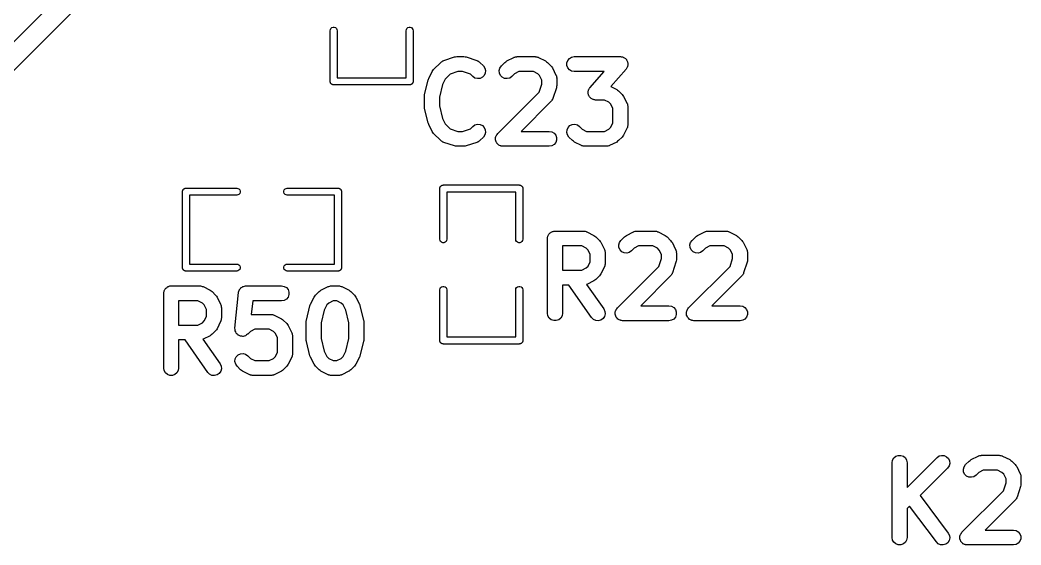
# Model space of a CAD drawing. Extents: x 69.6 to 139.6, y -158 to -61.
# Drawn here: x 110.97 to 121.01, y -110.51 to -105.25 of the extents above; entities that cross this region are included whole.
import ezdxf

# ---------------------------------------------------------------- set-up
doc = ezdxf.new("R2010")
doc.units = 0
doc.header["$MEASUREMENT"] = 0
doc.layers.add('BLACK', color=7, linetype='CONTINUOUS')

msp = doc.modelspace()

# ---------------------------------------------------------------- linework, layer by layer
at = {"layer": 'Black'}
for p, q in [((106.385, -109.991), (113.019, -103.357)), ((113.192, -103.471), (106.457, -110.206)), ((114.086, -105.342), (114.092, -105.331)), ((114.092, -105.331), (114.101, -105.323)), ((114.101, -105.323), (114.113, -105.319)), ((114.113, -105.319), (114.125, -105.319)), ((114.125, -105.319), (114.137, -105.323)), ((114.137, -105.323), (114.146, -105.331)), ((114.146, -105.331), (114.152, -105.342)), ((114.848, -105.342), (114.854, -105.331)), ((114.854, -105.331), (114.863, -105.323)), ((114.863, -105.323), (114.875, -105.319)), ((114.875, -105.319), (114.887, -105.319)), ((114.887, -105.319), (114.899, -105.323)), ((114.899, -105.323), (114.908, -105.331)), ((114.908, -105.331), (114.914, -105.342)), ((114.083, -105.354), (114.086, -105.342)), ((114.083, -105.862), (114.083, -105.354)), ((114.152, -105.342), (114.155, -105.354)), ((114.155, -105.354), (114.155, -105.826)), ((114.845, -105.354), (114.848, -105.342)), ((114.845, -105.826), (114.845, -105.354)), ((114.914, -105.342), (114.917, -105.354)), ((114.917, -105.354), (114.917, -105.862)), ((115.223, -105.654), (115.33, -105.618)), ((115.33, -105.618), (115.342, -105.616)), ((115.342, -105.616), (115.354, -105.614)), ((115.354, -105.614), (115.425, -105.614)), ((115.425, -105.614), (115.437, -105.616)), ((115.437, -105.616), (115.449, -105.618)), ((115.449, -105.618), (115.556, -105.654)), ((115.856, -105.658), (115.927, -105.622)), ((115.927, -105.622), (115.931, -105.621)), ((115.931, -105.621), (115.935, -105.619)), ((115.935, -105.619), (115.944, -105.617)), ((115.944, -105.617), (115.952, -105.615)), ((115.952, -105.615), (115.956, -105.615)), ((115.956, -105.615), (115.961, -105.614)), ((115.961, -105.614), (116.139, -105.614)), ((116.139, -105.614), (116.144, -105.615)), ((116.144, -105.615), (116.148, -105.615)), ((116.148, -105.615), (116.156, -105.617)), ((116.156, -105.617), (116.165, -105.619)), ((116.165, -105.619), (116.169, -105.621)), ((116.169, -105.621), (116.173, -105.622)), ((116.173, -105.622), (116.244, -105.658)), ((116.467, -105.652), (116.484, -105.632)), ((116.484, -105.632), (116.506, -105.619)), ((116.506, -105.619), (116.532, -105.614)), ((116.532, -105.614), (116.996, -105.614)), ((116.996, -105.614), (117.004, -105.616)), ((117.004, -105.616), (117.011, -105.616)), ((117.011, -105.616), (117.016, -105.618)), ((117.016, -105.618), (117.022, -105.619)), ((117.022, -105.619), (117.028, -105.622)), ((117.028, -105.622), (117.035, -105.625)), ((117.035, -105.625), (117.04, -105.629)), ((117.04, -105.629), (117.045, -105.632)), ((117.045, -105.632), (117.049, -105.637)), ((115.122, -105.743), (115.193, -105.672)), ((115.193, -105.672), (115.197, -105.669)), ((115.197, -105.669), (115.2, -105.666)), ((115.2, -105.666), (115.208, -105.662)), ((115.208, -105.662), (115.215, -105.657)), ((115.215, -105.657), (115.219, -105.656)), ((115.219, -105.656), (115.223, -105.654)), ((115.556, -105.654), (115.56, -105.656)), ((115.56, -105.656), (115.564, -105.657)), ((115.564, -105.657), (115.571, -105.662)), ((115.571, -105.662), (115.579, -105.666)), ((115.579, -105.666), (115.582, -105.669)), ((115.582, -105.669), (115.585, -105.672)), ((115.585, -105.672), (115.621, -105.708)), ((115.621, -105.708), (115.636, -105.729)), ((115.636, -105.729), (115.643, -105.754)), ((115.779, -105.754), (115.786, -105.729)), ((115.786, -105.729), (115.801, -105.708)), ((115.801, -105.708), (115.836, -105.672)), ((115.836, -105.672), (115.846, -105.665)), ((115.846, -105.665), (115.856, -105.658)), ((116.244, -105.658), (116.254, -105.665)), ((116.254, -105.665), (116.264, -105.672)), ((116.264, -105.672), (116.299, -105.708)), ((116.299, -105.708), (116.306, -105.718)), ((116.306, -105.718), (116.314, -105.727)), ((116.314, -105.727), (116.349, -105.799)), ((116.458, -105.676), (116.467, -105.652)), ((116.458, -105.702), (116.458, -105.676)), ((116.467, -105.727), (116.458, -105.702)), ((116.484, -105.747), (116.467, -105.727)), ((117.049, -105.637), (117.055, -105.642)), ((117.057, -105.732), (117.053, -105.739)), ((117.055, -105.642), (117.058, -105.647)), ((117.061, -105.727), (117.057, -105.732)), ((117.058, -105.647), (117.061, -105.652)), ((117.061, -105.652), (117.064, -105.659)), ((117.063, -105.721), (117.061, -105.727)), ((117.066, -105.716), (117.063, -105.721)), ((117.064, -105.659), (117.067, -105.665)), ((117.068, -105.709), (117.066, -105.716)), ((117.067, -105.665), (117.068, -105.671)), ((117.068, -105.671), (117.07, -105.676)), ((117.07, -105.702), (117.068, -105.709)), ((117.07, -105.676), (117.07, -105.684)), ((117.07, -105.684), (117.071, -105.691)), ((117.071, -105.691), (117.07, -105.697)), ((117.07, -105.697), (117.07, -105.702)), ((114.155, -105.826), (114.845, -105.826)), ((115.07, -105.842), (115.072, -105.834)), ((115.072, -105.834), (115.108, -105.763)), ((115.108, -105.763), (115.115, -105.753)), ((115.115, -105.753), (115.122, -105.743)), ((115.287, -105.791), (115.237, -105.841)), ((115.366, -105.764), (115.287, -105.791)), ((115.413, -105.764), (115.366, -105.764)), ((115.492, -105.791), (115.413, -105.764)), ((115.515, -105.814), (115.492, -105.791)), ((115.536, -105.829), (115.515, -105.814)), ((115.561, -105.835), (115.536, -105.829)), ((115.587, -105.833), (115.561, -105.835)), ((115.611, -105.822), (115.587, -105.833)), ((115.629, -105.804), (115.611, -105.822)), ((115.64, -105.78), (115.629, -105.804)), ((115.643, -105.754), (115.64, -105.78)), ((115.781, -105.78), (115.779, -105.754)), ((115.792, -105.804), (115.781, -105.78)), ((115.811, -105.822), (115.792, -105.804)), ((115.834, -105.833), (115.811, -105.822)), ((115.86, -105.835), (115.834, -105.833)), ((115.885, -105.829), (115.86, -105.835)), ((115.907, -105.814), (115.885, -105.829)), ((115.934, -105.787), (115.907, -105.814)), ((115.978, -105.764), (115.934, -105.787)), ((116.122, -105.764), (115.978, -105.764)), ((116.166, -105.787), (116.122, -105.764)), ((116.185, -105.805), (116.166, -105.787)), ((116.207, -105.85), (116.185, -105.805)), ((116.349, -105.799), (116.35, -105.803)), ((116.35, -105.803), (116.353, -105.806)), ((116.353, -105.806), (116.354, -105.815)), ((116.354, -105.815), (116.357, -105.824)), ((116.357, -105.824), (116.356, -105.828)), ((116.356, -105.828), (116.357, -105.832)), ((116.357, -105.832), (116.357, -105.904)), ((116.506, -105.76), (116.484, -105.747)), ((116.532, -105.764), (116.506, -105.76)), ((116.831, -105.764), (116.532, -105.764)), ((116.69, -105.926), (116.831, -105.764)), ((117.053, -105.739), (116.899, -105.914)), ((114.084, -105.865), (114.083, -105.862)), ((114.084, -105.868), (114.084, -105.865)), ((114.085, -105.871), (114.084, -105.868)), ((114.086, -105.874), (114.085, -105.871)), ((114.087, -105.877), (114.086, -105.874)), ((114.088, -105.88), (114.087, -105.877)), ((114.09, -105.882), (114.088, -105.88)), ((114.092, -105.885), (114.09, -105.882)), ((114.094, -105.887), (114.092, -105.885)), ((114.096, -105.889), (114.094, -105.887)), ((114.099, -105.891), (114.096, -105.889)), ((114.101, -105.893), (114.099, -105.891)), ((114.104, -105.894), (114.101, -105.893)), ((114.107, -105.895), (114.104, -105.894)), ((114.11, -105.896), (114.107, -105.895)), ((114.113, -105.897), (114.11, -105.896)), ((114.116, -105.897), (114.113, -105.897)), ((114.119, -105.898), (114.116, -105.897)), ((114.881, -105.898), (114.119, -105.898)), ((114.884, -105.897), (114.881, -105.898)), ((114.887, -105.897), (114.884, -105.897)), ((114.89, -105.896), (114.887, -105.897)), ((114.893, -105.895), (114.89, -105.896)), ((114.896, -105.894), (114.893, -105.895)), ((114.899, -105.893), (114.896, -105.894)), ((114.901, -105.891), (114.899, -105.893)), ((114.904, -105.889), (114.901, -105.891)), ((114.906, -105.887), (114.904, -105.889)), ((114.908, -105.885), (114.906, -105.887)), ((114.91, -105.882), (114.908, -105.885)), ((114.912, -105.88), (114.91, -105.882)), ((114.913, -105.877), (114.912, -105.88)), ((114.914, -105.874), (114.913, -105.877)), ((114.915, -105.871), (114.914, -105.874)), ((114.916, -105.868), (114.915, -105.871)), ((114.917, -105.862), (114.916, -105.865)), ((114.916, -105.865), (114.916, -105.868)), ((115.031, -105.993), (115.067, -105.85)), ((115.067, -105.85), (115.07, -105.842)), ((115.21, -105.894), (115.179, -106.02)), ((115.237, -105.841), (115.21, -105.894)), ((116.181, -105.97), (116.207, -105.891)), ((116.207, -105.891), (116.207, -105.85)), ((116.353, -105.927), (116.318, -106.034)), ((116.355, -105.915), (116.353, -105.927)), ((116.357, -105.904), (116.355, -105.915)), ((116.681, -105.938), (116.686, -105.932)), ((116.686, -105.932), (116.69, -105.926)), ((116.899, -105.914), (116.959, -105.944)), ((115.029, -106.011), (115.03, -106.002)), ((115.029, -106.118), (115.029, -106.011)), ((115.03, -106.002), (115.031, -105.993)), ((115.179, -106.02), (115.179, -106.109)), ((115.765, -106.386), (116.181, -105.97)), ((116.316, -106.038), (116.314, -106.042)), ((116.318, -106.034), (116.316, -106.038)), ((116.671, -105.973), (116.673, -105.968)), ((116.673, -105.981), (116.671, -105.973)), ((116.673, -105.962), (116.675, -105.955)), ((116.673, -105.968), (116.673, -105.962)), ((116.673, -105.988), (116.673, -105.981)), ((116.675, -105.993), (116.673, -105.988)), ((116.675, -105.955), (116.676, -105.948)), ((116.675, -105.999), (116.675, -105.993)), ((116.679, -106.006), (116.675, -105.999)), ((116.676, -105.948), (116.679, -105.943)), ((116.679, -105.943), (116.681, -105.938)), ((116.681, -106.012), (116.679, -106.006)), ((116.685, -106.017), (116.681, -106.012)), ((116.688, -106.022), (116.685, -106.017)), ((116.694, -106.027), (116.688, -106.022)), ((116.698, -106.032), (116.694, -106.027)), ((116.703, -106.035), (116.698, -106.032)), ((116.708, -106.039), (116.703, -106.035)), ((116.959, -105.944), (116.968, -105.951)), ((116.968, -105.951), (116.978, -105.958)), ((116.978, -105.958), (117.014, -105.993)), ((117.014, -105.993), (117.021, -106.003)), ((117.021, -106.003), (117.028, -106.013)), ((117.028, -106.013), (117.064, -106.084)), ((115.03, -106.127), (115.029, -106.118)), ((115.031, -106.136), (115.03, -106.127)), ((115.067, -106.279), (115.031, -106.136)), ((115.179, -106.109), (115.21, -106.235)), ((116.299, -106.064), (115.999, -106.364)), ((116.302, -106.06), (116.299, -106.064)), ((116.305, -106.057), (116.302, -106.06)), ((116.309, -106.05), (116.305, -106.057)), ((116.314, -106.042), (116.309, -106.05)), ((116.714, -106.042), (116.708, -106.039)), ((116.721, -106.045), (116.714, -106.042)), ((116.726, -106.046), (116.721, -106.045)), ((116.732, -106.049), (116.726, -106.046)), ((116.739, -106.049), (116.732, -106.049)), ((116.746, -106.05), (116.739, -106.049)), ((116.836, -106.05), (116.746, -106.05)), ((116.881, -106.072), (116.836, -106.05)), ((116.899, -106.091), (116.881, -106.072)), ((116.921, -106.136), (116.899, -106.091)), ((116.921, -106.279), (116.921, -106.136)), ((117.064, -106.084), (117.065, -106.088)), ((117.065, -106.088), (117.067, -106.092)), ((117.067, -106.092), (117.068, -106.101)), ((117.068, -106.101), (117.071, -106.109)), ((117.071, -106.109), (117.071, -106.114)), ((117.071, -106.114), (117.071, -106.118)), ((117.071, -106.118), (117.071, -106.296)), ((115.21, -106.235), (115.237, -106.288)), ((115.07, -106.286), (115.067, -106.279)), ((115.072, -106.294), (115.07, -106.286)), ((115.108, -106.366), (115.072, -106.294)), ((115.237, -106.288), (115.287, -106.338)), ((115.287, -106.338), (115.366, -106.364)), ((115.413, -106.364), (115.492, -106.338)), ((115.492, -106.338), (115.515, -106.315)), ((115.515, -106.315), (115.536, -106.3)), ((115.536, -106.3), (115.561, -106.293)), ((115.561, -106.293), (115.587, -106.295)), ((115.587, -106.295), (115.611, -106.306)), ((115.611, -106.306), (115.629, -106.325)), ((115.629, -106.325), (115.64, -106.348)), ((116.46, -106.348), (116.471, -106.325)), ((116.471, -106.325), (116.489, -106.306)), ((116.489, -106.306), (116.513, -106.295)), ((116.513, -106.295), (116.539, -106.293)), ((116.539, -106.293), (116.564, -106.3)), ((116.564, -106.3), (116.585, -106.315)), ((116.585, -106.315), (116.612, -106.342)), ((116.881, -106.342), (116.899, -106.323)), ((116.899, -106.323), (116.921, -106.279)), ((117.064, -106.33), (117.028, -106.401)), ((117.065, -106.326), (117.064, -106.33)), ((117.067, -106.322), (117.065, -106.326)), ((117.068, -106.313), (117.067, -106.322)), ((117.071, -106.305), (117.068, -106.313)), ((117.071, -106.296), (117.071, -106.301)), ((117.071, -106.301), (117.071, -106.305)), ((115.115, -106.375), (115.108, -106.366)), ((115.122, -106.385), (115.115, -106.375)), ((115.193, -106.457), (115.122, -106.385)), ((115.366, -106.364), (115.413, -106.364)), ((115.621, -106.421), (115.585, -106.457)), ((115.636, -106.4), (115.621, -106.421)), ((115.643, -106.374), (115.636, -106.4)), ((115.64, -106.348), (115.643, -106.374)), ((115.743, -106.433), (115.744, -106.43)), ((115.744, -106.442), (115.743, -106.433)), ((115.744, -106.426), (115.747, -106.417)), ((115.744, -106.43), (115.744, -106.426)), ((115.747, -106.417), (115.75, -106.408)), ((115.75, -106.408), (115.752, -106.405)), ((115.752, -106.405), (115.753, -106.402)), ((115.753, -106.402), (115.759, -106.394)), ((115.759, -106.394), (115.765, -106.386)), ((115.999, -106.364), (116.282, -106.364)), ((116.282, -106.364), (116.308, -106.369)), ((116.308, -106.369), (116.33, -106.382)), ((116.33, -106.382), (116.347, -106.402)), ((116.347, -106.402), (116.356, -106.426)), ((116.356, -106.426), (116.356, -106.452)), ((116.457, -106.374), (116.46, -106.348)), ((116.464, -106.4), (116.457, -106.374)), ((116.479, -106.421), (116.464, -106.4)), ((116.515, -106.457), (116.479, -106.421)), ((116.612, -106.342), (116.657, -106.364)), ((116.657, -106.364), (116.836, -106.364)), ((116.836, -106.364), (116.881, -106.342)), ((117.014, -106.421), (116.978, -106.457)), ((117.021, -106.411), (117.014, -106.421)), ((117.028, -106.401), (117.021, -106.411)), ((115.197, -106.459), (115.193, -106.457)), ((115.2, -106.462), (115.197, -106.459)), ((115.208, -106.467), (115.2, -106.462)), ((115.215, -106.472), (115.208, -106.467)), ((115.219, -106.473), (115.215, -106.472)), ((115.223, -106.475), (115.219, -106.473)), ((115.33, -106.51), (115.223, -106.475)), ((115.342, -106.512), (115.33, -106.51)), ((115.354, -106.514), (115.342, -106.512)), ((115.425, -106.514), (115.354, -106.514)), ((115.437, -106.512), (115.425, -106.514)), ((115.449, -106.51), (115.437, -106.512)), ((115.556, -106.475), (115.449, -106.51)), ((115.56, -106.473), (115.556, -106.475)), ((115.564, -106.472), (115.56, -106.473)), ((115.571, -106.467), (115.564, -106.472)), ((115.579, -106.462), (115.571, -106.467)), ((115.582, -106.459), (115.579, -106.462)), ((115.585, -106.457), (115.582, -106.459)), ((115.744, -106.452), (115.744, -106.442)), ((115.745, -106.455), (115.744, -106.452)), ((115.745, -106.459), (115.745, -106.455)), ((115.75, -106.468), (115.745, -106.459)), ((115.753, -106.477), (115.75, -106.468)), ((115.755, -106.479), (115.753, -106.477)), ((115.756, -106.482), (115.755, -106.479)), ((115.763, -106.489), (115.756, -106.482)), ((115.77, -106.497), (115.763, -106.489)), ((115.773, -106.498), (115.77, -106.497)), ((115.775, -106.501), (115.773, -106.498)), ((115.784, -106.505), (115.775, -106.501)), ((115.792, -106.51), (115.784, -106.505)), ((115.795, -106.51), (115.792, -106.51)), ((115.798, -106.512), (115.795, -106.51)), ((115.808, -106.513), (115.798, -106.512)), ((115.818, -106.514), (115.808, -106.513)), ((116.282, -106.514), (115.818, -106.514)), ((116.308, -106.51), (116.282, -106.514)), ((116.33, -106.497), (116.308, -106.51)), ((116.347, -106.477), (116.33, -106.497)), ((116.356, -106.452), (116.347, -106.477)), ((116.525, -106.463), (116.515, -106.457)), ((116.534, -106.471), (116.525, -106.463)), ((116.606, -106.506), (116.534, -106.471)), ((116.61, -106.508), (116.606, -106.506)), ((116.614, -106.51), (116.61, -106.508)), ((116.622, -106.511), (116.614, -106.51)), ((116.631, -106.514), (116.622, -106.511)), ((116.635, -106.514), (116.631, -106.514)), ((116.639, -106.514), (116.635, -106.514)), ((116.854, -106.514), (116.639, -106.514)), ((116.858, -106.514), (116.854, -106.514)), ((116.862, -106.514), (116.858, -106.514)), ((116.871, -106.511), (116.862, -106.514)), ((116.879, -106.51), (116.871, -106.511)), ((116.883, -106.508), (116.879, -106.51)), ((116.887, -106.506), (116.883, -106.508)), ((116.959, -106.471), (116.887, -106.506)), ((116.968, -106.463), (116.959, -106.471)), ((116.978, -106.457), (116.968, -106.463)), ((112.615, -106.942), (112.618, -106.94)), ((112.618, -106.94), (112.62, -106.938)), ((112.62, -106.938), (112.623, -106.937)), ((112.623, -106.937), (112.626, -106.936)), ((112.626, -106.936), (112.629, -106.935)), ((112.629, -106.935), (112.632, -106.934)), ((112.632, -106.934), (112.635, -106.934)), ((112.635, -106.934), (112.638, -106.933)), ((112.638, -106.933), (113.146, -106.933)), ((113.146, -106.933), (113.158, -106.936)), ((113.158, -106.936), (113.169, -106.942)), ((113.631, -106.942), (113.642, -106.936)), ((113.642, -106.936), (113.654, -106.933)), ((113.654, -106.933), (114.162, -106.933)), ((114.162, -106.933), (114.165, -106.934)), ((114.165, -106.934), (114.168, -106.934)), ((114.168, -106.934), (114.171, -106.935)), ((114.171, -106.935), (114.174, -106.936)), ((114.174, -106.936), (114.177, -106.937)), ((114.177, -106.937), (114.18, -106.938)), ((114.18, -106.938), (114.182, -106.94)), ((114.182, -106.94), (114.185, -106.942)), ((115.183, -106.938), (115.184, -106.935)), ((115.183, -107.446), (115.183, -106.938)), ((115.184, -106.932), (115.185, -106.929)), ((115.184, -106.935), (115.184, -106.932)), ((115.185, -106.929), (115.186, -106.926)), ((115.186, -106.926), (115.187, -106.923)), ((115.187, -106.923), (115.188, -106.92)), ((115.188, -106.92), (115.19, -106.918)), ((115.19, -106.918), (115.192, -106.915)), ((115.192, -106.915), (115.194, -106.913)), ((115.194, -106.913), (115.196, -106.911)), ((115.196, -106.911), (115.199, -106.909)), ((115.199, -106.909), (115.201, -106.907)), ((115.201, -106.907), (115.204, -106.906)), ((115.204, -106.906), (115.207, -106.905)), ((115.207, -106.905), (115.21, -106.904)), ((115.21, -106.904), (115.213, -106.903)), ((115.213, -106.903), (115.216, -106.903)), ((115.216, -106.903), (115.219, -106.902)), ((115.219, -106.902), (115.981, -106.902)), ((115.981, -106.902), (115.984, -106.903)), ((115.984, -106.903), (115.987, -106.903)), ((115.987, -106.903), (115.99, -106.904)), ((115.99, -106.904), (115.993, -106.905)), ((115.993, -106.905), (115.996, -106.906)), ((115.996, -106.906), (115.999, -106.907)), ((115.999, -106.907), (116.001, -106.909)), ((116.001, -106.909), (116.004, -106.911)), ((116.004, -106.911), (116.006, -106.913)), ((116.006, -106.913), (116.008, -106.915)), ((116.008, -106.915), (116.01, -106.918)), ((116.01, -106.918), (116.012, -106.92)), ((116.012, -106.92), (116.013, -106.923)), ((116.013, -106.923), (116.014, -106.926)), ((116.014, -106.926), (116.015, -106.929)), ((116.015, -106.929), (116.016, -106.932)), ((116.016, -106.932), (116.016, -106.935)), ((116.016, -106.935), (116.017, -106.938)), ((116.017, -106.938), (116.017, -107.446)), ((112.602, -106.969), (112.603, -106.966)), ((112.602, -107.731), (112.602, -106.969)), ((112.603, -106.963), (112.604, -106.96)), ((112.603, -106.966), (112.603, -106.963)), ((112.604, -106.96), (112.605, -106.957)), ((112.605, -106.957), (112.606, -106.954)), ((112.606, -106.954), (112.607, -106.951)), ((112.607, -106.951), (112.609, -106.949)), ((112.609, -106.949), (112.611, -106.946)), ((112.611, -106.946), (112.613, -106.944)), ((112.613, -106.944), (112.615, -106.942)), ((113.146, -107.005), (112.674, -107.005)), ((112.674, -107.005), (112.674, -107.695)), ((113.158, -107.002), (113.146, -107.005)), ((113.169, -106.996), (113.158, -107.002)), ((113.169, -106.942), (113.177, -106.951)), ((113.177, -106.987), (113.169, -106.996)), ((113.177, -106.951), (113.181, -106.963)), ((113.181, -106.975), (113.177, -106.987)), ((113.181, -106.963), (113.181, -106.975)), ((113.619, -106.963), (113.623, -106.951)), ((113.619, -106.975), (113.619, -106.963)), ((113.623, -106.987), (113.619, -106.975)), ((113.623, -106.951), (113.631, -106.942)), ((113.631, -106.996), (113.623, -106.987)), ((113.642, -107.002), (113.631, -106.996)), ((113.654, -107.005), (113.642, -107.002)), ((114.126, -107.005), (113.654, -107.005)), ((114.126, -107.695), (114.126, -107.005)), ((114.185, -106.942), (114.187, -106.944)), ((114.187, -106.944), (114.189, -106.946)), ((114.189, -106.946), (114.191, -106.949)), ((114.191, -106.949), (114.193, -106.951)), ((114.193, -106.951), (114.194, -106.954)), ((114.194, -106.954), (114.195, -106.957)), ((114.195, -106.957), (114.196, -106.96)), ((114.196, -106.96), (114.197, -106.963)), ((114.197, -106.963), (114.197, -106.966)), ((114.197, -106.966), (114.198, -106.969)), ((114.198, -106.969), (114.198, -107.731)), ((115.945, -106.974), (115.255, -106.974)), ((115.255, -106.974), (115.255, -107.446)), ((115.945, -107.446), (115.945, -106.974)), ((116.264, -107.439), (116.265, -107.433)), ((116.264, -108.189), (116.264, -107.439)), ((116.265, -107.426), (116.268, -107.42)), ((116.265, -107.433), (116.265, -107.426)), ((116.268, -107.42), (116.269, -107.414)), ((116.269, -107.414), (116.272, -107.408)), ((116.272, -107.408), (116.274, -107.402)), ((116.274, -107.402), (116.279, -107.397)), ((116.279, -107.397), (116.282, -107.391)), ((116.282, -107.391), (116.287, -107.387)), ((116.287, -107.387), (116.291, -107.382)), ((116.291, -107.382), (116.297, -107.379)), ((116.297, -107.379), (116.302, -107.374)), ((116.302, -107.374), (116.308, -107.372)), ((116.308, -107.372), (116.314, -107.369)), ((116.314, -107.369), (116.32, -107.368)), ((116.32, -107.368), (116.326, -107.365)), ((116.326, -107.365), (116.333, -107.365)), ((116.333, -107.365), (116.339, -107.364)), ((116.339, -107.364), (116.625, -107.364)), ((116.625, -107.364), (116.629, -107.365)), ((116.629, -107.365), (116.634, -107.365)), ((116.634, -107.365), (116.642, -107.367)), ((116.642, -107.367), (116.651, -107.369)), ((116.651, -107.369), (116.654, -107.371)), ((116.654, -107.371), (116.659, -107.372)), ((116.659, -107.372), (116.73, -107.408)), ((116.73, -107.408), (116.74, -107.415)), ((116.74, -107.415), (116.749, -107.422)), ((116.749, -107.422), (116.785, -107.458)), ((117.001, -107.458), (117.036, -107.422)), ((117.036, -107.422), (117.046, -107.415)), ((117.046, -107.415), (117.056, -107.408)), ((117.056, -107.408), (117.127, -107.372)), ((117.127, -107.372), (117.131, -107.371)), ((117.131, -107.371), (117.135, -107.369)), ((117.135, -107.369), (117.144, -107.367)), ((117.144, -107.367), (117.152, -107.365)), ((117.152, -107.365), (117.156, -107.365)), ((117.156, -107.365), (117.161, -107.364)), ((117.161, -107.364), (117.339, -107.364)), ((117.339, -107.364), (117.344, -107.365)), ((117.344, -107.365), (117.348, -107.365)), ((117.348, -107.365), (117.356, -107.367)), ((117.356, -107.367), (117.365, -107.369)), ((117.365, -107.369), (117.369, -107.371)), ((117.369, -107.371), (117.373, -107.372)), ((117.373, -107.372), (117.444, -107.408)), ((117.444, -107.408), (117.454, -107.415)), ((117.454, -107.415), (117.464, -107.422)), ((117.464, -107.422), (117.499, -107.458)), ((117.715, -107.458), (117.751, -107.422)), ((117.751, -107.422), (117.76, -107.415)), ((117.76, -107.415), (117.77, -107.408)), ((117.77, -107.408), (117.841, -107.372)), ((117.841, -107.372), (117.846, -107.371)), ((117.846, -107.371), (117.849, -107.369)), ((117.849, -107.369), (117.858, -107.367)), ((117.858, -107.367), (117.866, -107.365)), ((117.866, -107.365), (117.871, -107.365)), ((117.871, -107.365), (117.875, -107.364)), ((117.875, -107.364), (118.054, -107.364)), ((118.054, -107.364), (118.058, -107.365)), ((118.058, -107.365), (118.062, -107.365)), ((118.062, -107.365), (118.071, -107.367)), ((118.071, -107.367), (118.079, -107.369)), ((118.079, -107.369), (118.083, -107.371)), ((118.083, -107.371), (118.087, -107.372)), ((118.087, -107.372), (118.159, -107.408)), ((118.159, -107.408), (118.168, -107.415)), ((118.168, -107.415), (118.178, -107.422)), ((118.178, -107.422), (118.214, -107.458)), ((115.186, -107.458), (115.183, -107.446)), ((115.192, -107.469), (115.186, -107.458)), ((115.201, -107.477), (115.192, -107.469)), ((115.213, -107.481), (115.201, -107.477)), ((115.225, -107.481), (115.213, -107.481)), ((115.237, -107.477), (115.225, -107.481)), ((115.246, -107.469), (115.237, -107.477)), ((115.252, -107.458), (115.246, -107.469)), ((115.255, -107.446), (115.252, -107.458)), ((115.948, -107.458), (115.945, -107.446)), ((115.954, -107.469), (115.948, -107.458)), ((115.963, -107.477), (115.954, -107.469)), ((115.975, -107.481), (115.963, -107.477)), ((115.987, -107.481), (115.975, -107.481)), ((115.999, -107.477), (115.987, -107.481)), ((116.008, -107.469), (115.999, -107.477)), ((116.014, -107.458), (116.008, -107.469)), ((116.017, -107.446), (116.014, -107.458)), ((116.607, -107.514), (116.414, -107.514)), ((116.414, -107.514), (116.414, -107.757)), ((116.652, -107.537), (116.607, -107.514)), ((116.671, -107.555), (116.652, -107.537)), ((116.785, -107.458), (116.792, -107.468)), ((116.792, -107.468), (116.799, -107.477)), ((116.799, -107.477), (116.835, -107.549)), ((116.979, -107.504), (116.986, -107.479)), ((116.981, -107.53), (116.979, -107.504)), ((116.992, -107.554), (116.981, -107.53)), ((116.986, -107.479), (117.001, -107.458)), ((117.134, -107.537), (117.107, -107.564)), ((117.178, -107.514), (117.134, -107.537)), ((117.322, -107.514), (117.178, -107.514)), ((117.366, -107.537), (117.322, -107.514)), ((117.385, -107.555), (117.366, -107.537)), ((117.499, -107.458), (117.506, -107.468)), ((117.506, -107.468), (117.514, -107.477)), ((117.514, -107.477), (117.549, -107.549)), ((117.693, -107.504), (117.7, -107.479)), ((117.695, -107.53), (117.693, -107.504)), ((117.706, -107.554), (117.695, -107.53)), ((117.7, -107.479), (117.715, -107.458)), ((117.848, -107.537), (117.821, -107.564)), ((117.893, -107.514), (117.848, -107.537)), ((118.036, -107.514), (117.893, -107.514)), ((118.081, -107.537), (118.036, -107.514)), ((118.099, -107.555), (118.081, -107.537)), ((118.214, -107.458), (118.221, -107.468)), ((118.221, -107.468), (118.228, -107.477)), ((118.228, -107.477), (118.264, -107.549)), ((116.693, -107.6), (116.671, -107.555)), ((116.693, -107.672), (116.693, -107.6)), ((116.835, -107.549), (116.836, -107.553)), ((116.836, -107.553), (116.838, -107.556)), ((116.838, -107.556), (116.84, -107.565)), ((116.84, -107.565), (116.842, -107.574)), ((116.842, -107.574), (116.842, -107.578)), ((116.842, -107.578), (116.843, -107.582)), ((116.843, -107.582), (116.843, -107.689)), ((117.011, -107.572), (116.992, -107.554)), ((117.034, -107.583), (117.011, -107.572)), ((117.06, -107.585), (117.034, -107.583)), ((117.085, -107.579), (117.06, -107.585)), ((117.107, -107.564), (117.085, -107.579)), ((117.381, -107.72), (117.407, -107.641)), ((117.407, -107.6), (117.385, -107.555)), ((117.407, -107.641), (117.407, -107.6)), ((117.549, -107.549), (117.55, -107.553)), ((117.55, -107.553), (117.553, -107.556)), ((117.553, -107.556), (117.554, -107.565)), ((117.554, -107.565), (117.557, -107.574)), ((117.557, -107.574), (117.556, -107.578)), ((117.556, -107.578), (117.557, -107.582)), ((117.557, -107.582), (117.557, -107.654)), ((117.725, -107.572), (117.706, -107.554)), ((117.748, -107.583), (117.725, -107.572)), ((117.774, -107.585), (117.748, -107.583)), ((117.8, -107.579), (117.774, -107.585)), ((117.821, -107.564), (117.8, -107.579)), ((118.095, -107.72), (118.121, -107.641)), ((118.121, -107.6), (118.099, -107.555)), ((118.121, -107.641), (118.121, -107.6)), ((118.264, -107.549), (118.265, -107.553)), ((118.265, -107.553), (118.267, -107.556)), ((118.267, -107.556), (118.268, -107.565)), ((118.268, -107.565), (118.271, -107.574)), ((118.271, -107.574), (118.271, -107.578)), ((118.271, -107.578), (118.271, -107.582)), ((118.271, -107.582), (118.271, -107.654)), ((112.603, -107.734), (112.602, -107.731)), ((112.603, -107.737), (112.603, -107.734)), ((112.604, -107.74), (112.603, -107.737)), ((112.605, -107.743), (112.604, -107.74)), ((112.606, -107.746), (112.605, -107.743)), ((112.674, -107.695), (113.146, -107.695)), ((113.146, -107.695), (113.158, -107.698)), ((113.158, -107.698), (113.169, -107.704)), ((113.169, -107.704), (113.177, -107.713)), ((113.177, -107.713), (113.181, -107.725)), ((113.181, -107.737), (113.177, -107.749)), ((113.181, -107.725), (113.181, -107.737)), ((113.619, -107.725), (113.623, -107.713)), ((113.619, -107.737), (113.619, -107.725)), ((113.623, -107.749), (113.619, -107.737)), ((113.623, -107.713), (113.631, -107.704)), ((113.631, -107.704), (113.642, -107.698)), ((113.642, -107.698), (113.654, -107.695)), ((113.654, -107.695), (114.126, -107.695)), ((114.195, -107.743), (114.194, -107.746)), ((114.196, -107.74), (114.195, -107.743)), ((114.197, -107.737), (114.196, -107.74)), ((114.198, -107.731), (114.197, -107.734)), ((114.197, -107.734), (114.197, -107.737)), ((116.607, -107.757), (116.652, -107.735)), ((116.652, -107.735), (116.671, -107.716)), ((116.671, -107.716), (116.693, -107.672)), ((116.835, -107.723), (116.799, -107.794)), ((116.836, -107.719), (116.835, -107.723)), ((116.838, -107.715), (116.836, -107.719)), ((116.84, -107.706), (116.838, -107.715)), ((116.842, -107.698), (116.84, -107.706)), ((116.843, -107.689), (116.842, -107.694)), ((116.842, -107.694), (116.842, -107.698)), ((116.965, -108.136), (117.381, -107.72)), ((117.553, -107.677), (117.518, -107.784)), ((117.555, -107.665), (117.553, -107.677)), ((117.557, -107.654), (117.555, -107.665)), ((117.679, -108.136), (118.095, -107.72)), ((118.268, -107.677), (118.232, -107.784)), ((118.269, -107.665), (118.268, -107.677)), ((118.271, -107.654), (118.269, -107.665)), ((112.607, -107.749), (112.606, -107.746)), ((112.609, -107.751), (112.607, -107.749)), ((112.611, -107.754), (112.609, -107.751)), ((112.613, -107.756), (112.611, -107.754)), ((112.615, -107.758), (112.613, -107.756)), ((112.618, -107.76), (112.615, -107.758)), ((112.62, -107.762), (112.618, -107.76)), ((112.623, -107.763), (112.62, -107.762)), ((112.626, -107.764), (112.623, -107.763)), ((112.629, -107.765), (112.626, -107.764)), ((112.632, -107.766), (112.629, -107.765)), ((112.635, -107.766), (112.632, -107.766)), ((112.638, -107.767), (112.635, -107.766)), ((113.146, -107.767), (112.638, -107.767)), ((113.158, -107.764), (113.146, -107.767)), ((113.169, -107.758), (113.158, -107.764)), ((113.177, -107.749), (113.169, -107.758)), ((113.631, -107.758), (113.623, -107.749)), ((113.642, -107.764), (113.631, -107.758)), ((113.654, -107.767), (113.642, -107.764)), ((114.162, -107.767), (113.654, -107.767)), ((114.165, -107.766), (114.162, -107.767)), ((114.168, -107.766), (114.165, -107.766)), ((114.171, -107.765), (114.168, -107.766)), ((114.174, -107.764), (114.171, -107.765)), ((114.177, -107.763), (114.174, -107.764)), ((114.18, -107.762), (114.177, -107.763)), ((114.182, -107.76), (114.18, -107.762)), ((114.185, -107.758), (114.182, -107.76)), ((114.187, -107.756), (114.185, -107.758)), ((114.189, -107.754), (114.187, -107.756)), ((114.191, -107.751), (114.189, -107.754)), ((114.193, -107.749), (114.191, -107.751)), ((114.194, -107.746), (114.193, -107.749)), ((116.414, -107.757), (116.607, -107.757)), ((116.785, -107.814), (116.749, -107.849)), ((116.792, -107.804), (116.785, -107.814)), ((116.799, -107.794), (116.792, -107.804)), ((117.499, -107.814), (117.199, -108.114)), ((117.502, -107.81), (117.499, -107.814)), ((117.505, -107.807), (117.502, -107.81)), ((117.509, -107.8), (117.505, -107.807)), ((117.514, -107.792), (117.509, -107.8)), ((117.516, -107.788), (117.514, -107.792)), ((117.518, -107.784), (117.516, -107.788)), ((118.214, -107.814), (117.913, -108.114)), ((118.216, -107.81), (118.214, -107.814)), ((118.219, -107.807), (118.216, -107.81)), ((118.224, -107.8), (118.219, -107.807)), ((118.229, -107.792), (118.224, -107.8)), ((118.23, -107.788), (118.229, -107.792)), ((118.232, -107.784), (118.23, -107.788)), ((112.429, -107.947), (112.432, -107.941)), ((112.432, -107.941), (112.437, -107.937)), ((112.437, -107.937), (112.441, -107.932)), ((112.441, -107.932), (112.447, -107.929)), ((112.447, -107.929), (112.452, -107.924)), ((112.452, -107.924), (112.458, -107.922)), ((112.458, -107.922), (112.464, -107.919)), ((112.464, -107.919), (112.47, -107.918)), ((112.47, -107.918), (112.476, -107.915)), ((112.476, -107.915), (112.483, -107.915)), ((112.483, -107.915), (112.489, -107.914)), ((112.489, -107.914), (112.775, -107.914)), ((112.775, -107.914), (112.779, -107.915)), ((112.779, -107.915), (112.784, -107.915)), ((112.784, -107.915), (112.792, -107.917)), ((112.792, -107.917), (112.801, -107.919)), ((112.801, -107.919), (112.804, -107.921)), ((112.804, -107.921), (112.809, -107.922)), ((112.809, -107.922), (112.88, -107.958)), ((113.174, -107.952), (113.181, -107.944)), ((113.181, -107.944), (113.187, -107.936)), ((113.187, -107.936), (113.189, -107.934)), ((113.189, -107.934), (113.191, -107.932)), ((113.191, -107.932), (113.2, -107.927)), ((113.2, -107.927), (113.208, -107.921)), ((113.208, -107.921), (113.211, -107.92)), ((113.211, -107.92), (113.214, -107.919)), ((113.214, -107.919), (113.224, -107.917)), ((113.224, -107.917), (113.234, -107.914)), ((113.234, -107.914), (113.236, -107.915)), ((113.236, -107.915), (113.239, -107.914)), ((113.239, -107.914), (113.596, -107.914)), ((113.596, -107.914), (113.622, -107.919)), ((113.622, -107.919), (113.645, -107.932)), ((113.645, -107.932), (113.661, -107.952)), ((113.991, -107.958), (114.063, -107.922)), ((114.063, -107.922), (114.067, -107.921)), ((114.067, -107.921), (114.071, -107.919)), ((114.071, -107.919), (114.079, -107.917)), ((114.079, -107.917), (114.088, -107.915)), ((114.088, -107.915), (114.092, -107.915)), ((114.092, -107.915), (114.096, -107.914)), ((114.096, -107.914), (114.168, -107.914)), ((114.168, -107.914), (114.172, -107.915)), ((114.172, -107.915), (114.176, -107.915)), ((114.176, -107.915), (114.185, -107.917)), ((114.185, -107.917), (114.194, -107.919)), ((114.194, -107.919), (114.197, -107.921)), ((114.197, -107.921), (114.201, -107.922)), ((114.201, -107.922), (114.273, -107.958)), ((115.183, -107.954), (115.186, -107.942)), ((115.186, -107.942), (115.192, -107.931)), ((115.192, -107.931), (115.201, -107.923)), ((115.201, -107.923), (115.213, -107.919)), ((115.213, -107.919), (115.225, -107.919)), ((115.225, -107.919), (115.237, -107.923)), ((115.237, -107.923), (115.246, -107.931)), ((115.246, -107.931), (115.252, -107.942)), ((115.252, -107.942), (115.255, -107.954)), ((115.945, -107.954), (115.948, -107.942)), ((115.948, -107.942), (115.954, -107.931)), ((115.954, -107.931), (115.963, -107.923)), ((115.963, -107.923), (115.975, -107.919)), ((115.975, -107.919), (115.987, -107.919)), ((115.987, -107.919), (115.999, -107.923)), ((115.999, -107.923), (116.008, -107.931)), ((116.008, -107.931), (116.014, -107.942)), ((116.014, -107.942), (116.017, -107.954)), ((116.479, -107.907), (116.414, -107.907)), ((116.414, -107.907), (116.414, -108.189)), ((116.706, -108.232), (116.479, -107.907)), ((116.659, -107.899), (116.657, -107.9)), ((116.657, -107.9), (116.829, -108.146)), ((116.73, -107.864), (116.659, -107.899)), ((116.74, -107.856), (116.73, -107.864)), ((116.749, -107.849), (116.74, -107.856)), ((112.414, -107.989), (112.415, -107.983)), ((112.414, -108.739), (112.414, -107.989)), ((112.415, -107.976), (112.418, -107.97)), ((112.415, -107.983), (112.415, -107.976)), ((112.418, -107.97), (112.419, -107.964)), ((112.419, -107.964), (112.422, -107.958)), ((112.422, -107.958), (112.424, -107.952)), ((112.424, -107.952), (112.429, -107.947)), ((112.88, -107.958), (112.89, -107.965)), ((112.89, -107.965), (112.899, -107.972)), ((112.899, -107.972), (112.935, -108.008)), ((112.935, -108.008), (112.942, -108.018)), ((112.942, -108.018), (112.949, -108.027)), ((112.949, -108.027), (112.985, -108.099)), ((113.129, -108.339), (113.165, -107.982)), ((113.165, -107.976), (113.169, -107.967)), ((113.165, -107.979), (113.165, -107.976)), ((113.165, -107.982), (113.165, -107.979)), ((113.169, -107.967), (113.172, -107.957)), ((113.172, -107.957), (113.173, -107.954)), ((113.173, -107.954), (113.174, -107.952)), ((113.661, -108.027), (113.645, -108.047)), ((113.661, -107.952), (113.67, -107.976)), ((113.67, -108.002), (113.661, -108.027)), ((113.67, -107.976), (113.67, -108.002)), ((113.886, -108.099), (113.922, -108.027)), ((113.922, -108.027), (113.929, -108.018)), ((113.929, -108.018), (113.936, -108.008)), ((113.936, -108.008), (113.972, -107.972)), ((113.972, -107.972), (113.982, -107.965)), ((113.982, -107.965), (113.991, -107.958)), ((114.273, -107.958), (114.282, -107.965)), ((114.282, -107.965), (114.292, -107.972)), ((114.292, -107.972), (114.328, -108.008)), ((114.328, -108.008), (114.335, -108.018)), ((114.335, -108.018), (114.342, -108.027)), ((114.342, -108.027), (114.378, -108.099)), ((115.183, -108.462), (115.183, -107.954)), ((115.255, -107.954), (115.255, -108.426)), ((115.945, -108.426), (115.945, -107.954)), ((116.017, -107.954), (116.017, -108.462)), ((112.757, -108.064), (112.564, -108.064)), ((112.564, -108.064), (112.564, -108.307)), ((112.802, -108.087), (112.757, -108.064)), ((112.821, -108.105), (112.802, -108.087)), ((112.843, -108.15), (112.821, -108.105)), ((112.985, -108.099), (112.986, -108.103)), ((112.986, -108.103), (112.988, -108.106)), ((112.988, -108.106), (112.99, -108.115)), ((112.99, -108.115), (112.992, -108.124)), ((112.992, -108.124), (112.992, -108.128)), ((112.992, -108.128), (112.993, -108.132)), ((112.993, -108.132), (112.993, -108.239)), ((113.307, -108.064), (113.293, -108.203)), ((113.596, -108.064), (113.307, -108.064)), ((113.622, -108.06), (113.596, -108.064)), ((113.645, -108.047), (113.622, -108.06)), ((113.845, -108.257), (113.881, -108.114)), ((113.881, -108.114), (113.884, -108.106)), ((113.884, -108.106), (113.886, -108.099)), ((114.051, -108.105), (114.024, -108.158)), ((114.069, -108.087), (114.051, -108.105)), ((114.114, -108.064), (114.069, -108.087)), ((114.15, -108.064), (114.114, -108.064)), ((114.195, -108.087), (114.15, -108.064)), ((114.213, -108.105), (114.195, -108.087)), ((114.24, -108.158), (114.213, -108.105)), ((114.378, -108.099), (114.38, -108.106)), ((114.38, -108.106), (114.383, -108.114)), ((114.383, -108.114), (114.419, -108.257)), ((116.829, -108.146), (116.84, -108.17)), ((116.953, -108.152), (116.959, -108.144)), ((116.959, -108.144), (116.965, -108.136)), ((117.199, -108.114), (117.482, -108.114)), ((117.482, -108.114), (117.508, -108.119)), ((117.508, -108.119), (117.53, -108.132)), ((117.53, -108.132), (117.547, -108.152)), ((117.667, -108.152), (117.673, -108.144)), ((117.673, -108.144), (117.679, -108.136)), ((117.913, -108.114), (118.196, -108.114)), ((118.196, -108.114), (118.222, -108.119)), ((118.222, -108.119), (118.245, -108.132)), ((118.245, -108.132), (118.261, -108.152)), ((112.821, -108.266), (112.843, -108.222)), ((112.843, -108.222), (112.843, -108.15)), ((112.993, -108.239), (112.992, -108.244)), ((112.992, -108.244), (112.992, -108.248)), ((113.293, -108.203), (113.294, -108.203)), ((113.294, -108.203), (113.302, -108.2)), ((113.302, -108.2), (113.306, -108.201)), ((113.306, -108.201), (113.311, -108.2)), ((113.311, -108.2), (113.489, -108.2)), ((113.489, -108.2), (113.494, -108.201)), ((113.494, -108.201), (113.498, -108.2)), ((113.498, -108.2), (113.506, -108.203)), ((113.506, -108.203), (113.515, -108.205)), ((113.515, -108.205), (113.519, -108.207)), ((113.519, -108.207), (113.523, -108.208)), ((113.523, -108.208), (113.594, -108.244)), ((113.594, -108.244), (113.604, -108.251)), ((114.024, -108.158), (113.993, -108.284)), ((114.271, -108.284), (114.24, -108.158)), ((116.269, -108.215), (116.264, -108.189)), ((116.282, -108.237), (116.269, -108.215)), ((116.302, -108.254), (116.282, -108.237)), ((116.397, -108.237), (116.377, -108.254)), ((116.41, -108.215), (116.397, -108.237)), ((116.414, -108.189), (116.41, -108.215)), ((116.725, -108.251), (116.706, -108.232)), ((116.821, -108.242), (116.8, -108.257)), ((116.836, -108.221), (116.821, -108.242)), ((116.843, -108.196), (116.836, -108.221)), ((116.84, -108.17), (116.843, -108.196)), ((116.943, -108.183), (116.944, -108.18)), ((116.944, -108.192), (116.943, -108.183)), ((116.944, -108.176), (116.947, -108.167)), ((116.944, -108.18), (116.944, -108.176)), ((116.944, -108.202), (116.944, -108.192)), ((116.945, -108.205), (116.944, -108.202)), ((116.945, -108.209), (116.945, -108.205)), ((116.95, -108.218), (116.945, -108.209)), ((116.947, -108.167), (116.95, -108.158)), ((116.95, -108.158), (116.952, -108.155)), ((116.953, -108.227), (116.95, -108.218)), ((116.952, -108.155), (116.953, -108.152)), ((116.955, -108.229), (116.953, -108.227)), ((116.956, -108.232), (116.955, -108.229)), ((116.963, -108.239), (116.956, -108.232)), ((116.97, -108.247), (116.963, -108.239)), ((116.973, -108.248), (116.97, -108.247)), ((117.53, -108.247), (117.508, -108.26)), ((117.547, -108.227), (117.53, -108.247)), ((117.547, -108.152), (117.556, -108.176)), ((117.556, -108.202), (117.547, -108.227)), ((117.556, -108.176), (117.556, -108.202)), ((117.657, -108.183), (117.658, -108.18)), ((117.658, -108.192), (117.657, -108.183)), ((117.658, -108.176), (117.662, -108.167)), ((117.658, -108.18), (117.658, -108.176)), ((117.658, -108.202), (117.658, -108.192)), ((117.659, -108.205), (117.658, -108.202)), ((117.66, -108.209), (117.659, -108.205)), ((117.664, -108.218), (117.66, -108.209)), ((117.662, -108.167), (117.664, -108.158)), ((117.664, -108.158), (117.666, -108.155)), ((117.667, -108.227), (117.664, -108.218)), ((117.666, -108.155), (117.667, -108.152)), ((117.669, -108.229), (117.667, -108.227)), ((117.671, -108.232), (117.669, -108.229)), ((117.678, -108.239), (117.671, -108.232)), ((117.684, -108.247), (117.678, -108.239)), ((117.687, -108.248), (117.684, -108.247)), ((118.245, -108.247), (118.222, -108.26)), ((118.261, -108.227), (118.245, -108.247)), ((118.261, -108.152), (118.27, -108.176)), ((118.27, -108.202), (118.261, -108.227)), ((118.27, -108.176), (118.27, -108.202)), ((112.564, -108.307), (112.757, -108.307)), ((112.757, -108.307), (112.802, -108.285)), ((112.802, -108.285), (112.821, -108.266)), ((112.949, -108.344), (112.942, -108.354)), ((112.985, -108.273), (112.949, -108.344)), ((112.986, -108.269), (112.985, -108.273)), ((112.988, -108.265), (112.986, -108.269)), ((112.99, -108.256), (112.988, -108.265)), ((112.992, -108.248), (112.99, -108.256)), ((113.129, -108.34), (113.129, -108.339)), ((113.129, -108.339), (113.129, -108.339)), ((113.13, -108.352), (113.129, -108.34)), ((113.604, -108.251), (113.614, -108.258)), ((113.614, -108.258), (113.649, -108.293)), ((113.649, -108.293), (113.656, -108.303)), ((113.656, -108.303), (113.664, -108.313)), ((113.664, -108.313), (113.699, -108.384)), ((113.843, -108.275), (113.844, -108.266)), ((113.843, -108.454), (113.843, -108.275)), ((113.844, -108.266), (113.845, -108.257)), ((113.993, -108.284), (113.993, -108.444)), ((114.271, -108.444), (114.271, -108.284)), ((114.419, -108.257), (114.42, -108.266)), ((114.42, -108.266), (114.421, -108.275)), ((114.421, -108.275), (114.421, -108.454)), ((116.326, -108.263), (116.302, -108.254)), ((116.352, -108.263), (116.326, -108.263)), ((116.377, -108.254), (116.352, -108.263)), ((116.748, -108.262), (116.725, -108.251)), ((116.774, -108.264), (116.748, -108.262)), ((116.8, -108.257), (116.774, -108.264)), ((116.975, -108.251), (116.973, -108.248)), ((116.984, -108.255), (116.975, -108.251)), ((116.992, -108.26), (116.984, -108.255)), ((116.995, -108.26), (116.992, -108.26)), ((116.998, -108.262), (116.995, -108.26)), ((117.008, -108.263), (116.998, -108.262)), ((117.018, -108.264), (117.008, -108.263)), ((117.482, -108.264), (117.018, -108.264)), ((117.508, -108.26), (117.482, -108.264)), ((117.689, -108.251), (117.687, -108.248)), ((117.698, -108.255), (117.689, -108.251)), ((117.706, -108.26), (117.698, -108.255)), ((117.71, -108.26), (117.706, -108.26)), ((117.713, -108.262), (117.71, -108.26)), ((117.722, -108.263), (117.713, -108.262)), ((117.732, -108.264), (117.722, -108.263)), ((118.196, -108.264), (117.732, -108.264)), ((118.222, -108.26), (118.196, -108.264)), ((112.88, -108.414), (112.809, -108.449)), ((112.89, -108.406), (112.88, -108.414)), ((112.899, -108.399), (112.89, -108.406)), ((112.935, -108.364), (112.899, -108.399)), ((112.942, -108.354), (112.935, -108.364)), ((113.131, -108.365), (113.13, -108.352)), ((113.131, -108.366), (113.131, -108.365)), ((113.131, -108.365), (113.131, -108.365)), ((113.136, -108.377), (113.131, -108.366)), ((113.142, -108.389), (113.136, -108.377)), ((113.151, -108.398), (113.142, -108.389)), ((113.142, -108.389), (113.142, -108.389)), ((113.142, -108.389), (113.142, -108.389)), ((113.16, -108.407), (113.151, -108.398)), ((113.16, -108.408), (113.16, -108.407)), ((113.161, -108.408), (113.16, -108.408)), ((113.172, -108.413), (113.161, -108.408)), ((113.183, -108.419), (113.172, -108.413)), ((113.184, -108.419), (113.183, -108.419)), ((113.197, -108.42), (113.184, -108.419)), ((113.184, -108.419), (113.184, -108.419)), ((113.209, -108.421), (113.197, -108.42)), ((113.21, -108.421), (113.209, -108.421)), ((113.222, -108.418), (113.21, -108.421)), ((113.21, -108.421), (113.21, -108.421)), ((113.234, -108.415), (113.222, -108.418)), ((113.235, -108.415), (113.234, -108.415)), ((113.246, -108.407), (113.235, -108.414)), ((113.235, -108.414), (113.235, -108.415)), ((113.256, -108.4), (113.246, -108.407)), ((113.257, -108.399), (113.256, -108.4)), ((113.256, -108.4), (113.256, -108.4)), ((113.284, -108.372), (113.257, -108.399)), ((113.328, -108.35), (113.284, -108.372)), ((113.472, -108.35), (113.328, -108.35)), ((113.516, -108.372), (113.472, -108.35)), ((113.535, -108.391), (113.516, -108.372)), ((113.557, -108.436), (113.535, -108.391)), ((113.557, -108.579), (113.557, -108.436)), ((113.699, -108.384), (113.7, -108.388)), ((113.7, -108.388), (113.703, -108.392)), ((113.703, -108.392), (113.704, -108.401)), ((113.704, -108.401), (113.707, -108.409)), ((113.707, -108.409), (113.706, -108.414)), ((113.706, -108.414), (113.707, -108.418)), ((113.707, -108.418), (113.707, -108.596)), ((113.993, -108.444), (114.024, -108.57)), ((114.24, -108.57), (114.271, -108.444)), ((115.255, -108.426), (115.945, -108.426)), ((112.629, -108.457), (112.564, -108.457)), ((112.564, -108.457), (112.564, -108.739)), ((112.856, -108.782), (112.629, -108.457)), ((112.809, -108.449), (112.807, -108.45)), ((112.807, -108.45), (112.979, -108.696)), ((113.844, -108.463), (113.843, -108.454)), ((113.845, -108.472), (113.844, -108.463)), ((113.881, -108.615), (113.845, -108.472)), ((114.419, -108.472), (114.383, -108.615)), ((114.42, -108.463), (114.419, -108.472)), ((114.421, -108.454), (114.42, -108.463)), ((115.184, -108.465), (115.183, -108.462)), ((115.184, -108.468), (115.184, -108.465)), ((115.185, -108.471), (115.184, -108.468)), ((115.186, -108.474), (115.185, -108.471)), ((115.187, -108.477), (115.186, -108.474)), ((115.188, -108.48), (115.187, -108.477)), ((115.19, -108.482), (115.188, -108.48)), ((115.192, -108.485), (115.19, -108.482)), ((115.194, -108.487), (115.192, -108.485)), ((115.196, -108.489), (115.194, -108.487)), ((115.199, -108.491), (115.196, -108.489)), ((115.201, -108.493), (115.199, -108.491)), ((115.204, -108.494), (115.201, -108.493)), ((115.207, -108.495), (115.204, -108.494)), ((115.21, -108.496), (115.207, -108.495)), ((115.213, -108.497), (115.21, -108.496)), ((115.216, -108.497), (115.213, -108.497)), ((115.219, -108.498), (115.216, -108.497)), ((115.981, -108.498), (115.219, -108.498)), ((115.984, -108.497), (115.981, -108.498)), ((115.987, -108.497), (115.984, -108.497)), ((115.99, -108.496), (115.987, -108.497)), ((115.993, -108.495), (115.99, -108.496)), ((115.996, -108.494), (115.993, -108.495)), ((115.999, -108.493), (115.996, -108.494)), ((116.001, -108.491), (115.999, -108.493)), ((116.004, -108.489), (116.001, -108.491)), ((116.006, -108.487), (116.004, -108.489)), ((116.008, -108.485), (116.006, -108.487)), ((116.01, -108.482), (116.008, -108.485)), ((116.012, -108.48), (116.01, -108.482)), ((116.013, -108.477), (116.012, -108.48)), ((116.014, -108.474), (116.013, -108.477)), ((116.015, -108.471), (116.014, -108.474)), ((116.016, -108.468), (116.015, -108.471)), ((116.017, -108.462), (116.016, -108.465)), ((116.016, -108.465), (116.016, -108.468)), ((113.129, -108.674), (113.131, -108.648)), ((113.131, -108.648), (113.142, -108.625)), ((113.142, -108.625), (113.161, -108.606)), ((113.161, -108.606), (113.184, -108.595)), ((113.184, -108.595), (113.21, -108.593)), ((113.21, -108.593), (113.235, -108.6)), ((113.235, -108.6), (113.257, -108.615)), ((113.257, -108.615), (113.284, -108.642)), ((113.284, -108.642), (113.328, -108.664)), ((113.472, -108.664), (113.516, -108.642)), ((113.516, -108.642), (113.535, -108.623)), ((113.535, -108.623), (113.557, -108.579)), ((113.699, -108.63), (113.664, -108.701)), ((113.7, -108.626), (113.699, -108.63)), ((113.703, -108.622), (113.7, -108.626)), ((113.704, -108.613), (113.703, -108.622)), ((113.707, -108.605), (113.704, -108.613)), ((113.707, -108.596), (113.706, -108.601)), ((113.706, -108.601), (113.707, -108.605)), ((113.884, -108.622), (113.881, -108.615)), ((113.886, -108.63), (113.884, -108.622)), ((113.922, -108.701), (113.886, -108.63)), ((114.024, -108.57), (114.051, -108.623)), ((114.051, -108.623), (114.069, -108.642)), ((114.069, -108.642), (114.114, -108.664)), ((114.15, -108.664), (114.195, -108.642)), ((114.195, -108.642), (114.213, -108.623)), ((114.213, -108.623), (114.24, -108.57)), ((114.378, -108.63), (114.342, -108.701)), ((114.38, -108.622), (114.378, -108.63)), ((114.383, -108.615), (114.38, -108.622)), ((112.419, -108.765), (112.414, -108.739)), ((112.564, -108.739), (112.56, -108.765)), ((112.979, -108.696), (112.99, -108.72)), ((112.993, -108.746), (112.986, -108.771)), ((112.99, -108.72), (112.993, -108.746)), ((113.136, -108.7), (113.129, -108.674)), ((113.151, -108.721), (113.136, -108.7)), ((113.186, -108.757), (113.151, -108.721)), ((113.328, -108.664), (113.472, -108.664)), ((113.649, -108.721), (113.614, -108.757)), ((113.656, -108.711), (113.649, -108.721)), ((113.664, -108.701), (113.656, -108.711)), ((113.929, -108.711), (113.922, -108.701)), ((113.936, -108.721), (113.929, -108.711)), ((113.972, -108.757), (113.936, -108.721)), ((114.114, -108.664), (114.15, -108.664)), ((114.328, -108.721), (114.292, -108.757)), ((114.335, -108.711), (114.328, -108.721)), ((114.342, -108.701), (114.335, -108.711)), ((112.432, -108.787), (112.419, -108.765)), ((112.452, -108.804), (112.432, -108.787)), ((112.476, -108.813), (112.452, -108.804)), ((112.502, -108.813), (112.476, -108.813)), ((112.527, -108.804), (112.502, -108.813)), ((112.547, -108.787), (112.527, -108.804)), ((112.56, -108.765), (112.547, -108.787)), ((112.875, -108.801), (112.856, -108.782)), ((112.898, -108.812), (112.875, -108.801)), ((112.924, -108.814), (112.898, -108.812)), ((112.95, -108.807), (112.924, -108.814)), ((112.971, -108.792), (112.95, -108.807)), ((112.986, -108.771), (112.971, -108.792)), ((113.196, -108.763), (113.186, -108.757)), ((113.206, -108.771), (113.196, -108.763)), ((113.277, -108.806), (113.206, -108.771)), ((113.281, -108.808), (113.277, -108.806)), ((113.285, -108.81), (113.281, -108.808)), ((113.294, -108.811), (113.285, -108.81)), ((113.302, -108.814), (113.294, -108.811)), ((113.306, -108.814), (113.302, -108.814)), ((113.311, -108.814), (113.306, -108.814)), ((113.489, -108.814), (113.311, -108.814)), ((113.494, -108.814), (113.489, -108.814)), ((113.498, -108.814), (113.494, -108.814)), ((113.506, -108.811), (113.498, -108.814)), ((113.515, -108.81), (113.506, -108.811)), ((113.519, -108.808), (113.515, -108.81)), ((113.523, -108.806), (113.519, -108.808)), ((113.594, -108.771), (113.523, -108.806)), ((113.604, -108.763), (113.594, -108.771)), ((113.614, -108.757), (113.604, -108.763)), ((113.982, -108.763), (113.972, -108.757)), ((113.991, -108.771), (113.982, -108.763)), ((114.063, -108.806), (113.991, -108.771)), ((114.067, -108.808), (114.063, -108.806)), ((114.071, -108.81), (114.067, -108.808)), ((114.079, -108.811), (114.071, -108.81)), ((114.088, -108.814), (114.079, -108.811)), ((114.092, -108.814), (114.088, -108.814)), ((114.096, -108.814), (114.092, -108.814)), ((114.168, -108.814), (114.096, -108.814)), ((114.172, -108.814), (114.168, -108.814)), ((114.176, -108.814), (114.172, -108.814)), ((114.185, -108.811), (114.176, -108.814)), ((114.194, -108.81), (114.185, -108.811)), ((114.197, -108.808), (114.194, -108.81)), ((114.201, -108.806), (114.197, -108.808)), ((114.271, -108.771), (114.201, -108.806)), ((114.273, -108.771), (114.271, -108.771)), ((114.282, -108.763), (114.273, -108.771)), ((114.292, -108.757), (114.282, -108.763)), ((119.726, -109.664), (119.739, -109.641)), ((119.739, -109.641), (119.759, -109.624)), ((119.759, -109.624), (119.783, -109.615)), ((119.783, -109.615), (119.809, -109.615)), ((119.809, -109.615), (119.834, -109.624)), ((119.834, -109.624), (119.854, -109.641)), ((119.854, -109.641), (119.867, -109.664)), ((119.871, -109.937), (120.172, -109.636)), ((120.172, -109.636), (120.193, -109.621)), ((120.193, -109.621), (120.218, -109.615)), ((120.218, -109.615), (120.244, -109.617)), ((120.244, -109.617), (120.268, -109.628)), ((120.268, -109.628), (120.286, -109.646)), ((120.286, -109.646), (120.297, -109.67)), ((120.513, -109.658), (120.584, -109.622)), ((120.584, -109.622), (120.588, -109.621)), ((120.588, -109.621), (120.592, -109.619)), ((120.592, -109.619), (120.601, -109.617)), ((120.601, -109.617), (120.609, -109.615)), ((120.609, -109.615), (120.614, -109.615)), ((120.614, -109.615), (120.618, -109.614)), ((120.618, -109.614), (120.796, -109.614)), ((120.796, -109.614), (120.801, -109.615)), ((120.801, -109.615), (120.805, -109.615)), ((120.805, -109.615), (120.813, -109.617)), ((120.813, -109.617), (120.822, -109.619)), ((120.822, -109.619), (120.826, -109.621)), ((120.826, -109.621), (120.83, -109.622)), ((120.83, -109.622), (120.901, -109.658)), ((119.721, -109.689), (119.726, -109.664)), ((119.721, -110.439), (119.721, -109.689)), ((119.867, -109.664), (119.871, -109.689)), ((119.871, -109.689), (119.871, -109.937)), ((120.278, -109.742), (120.003, -110.018)), ((120.293, -109.721), (120.278, -109.742)), ((120.3, -109.696), (120.293, -109.721)), ((120.297, -109.67), (120.3, -109.696)), ((120.436, -109.754), (120.443, -109.729)), ((120.443, -109.729), (120.458, -109.708)), ((120.458, -109.708), (120.493, -109.672)), ((120.493, -109.672), (120.503, -109.665)), ((120.503, -109.665), (120.513, -109.658)), ((120.901, -109.658), (120.911, -109.665)), ((120.911, -109.665), (120.921, -109.672)), ((120.921, -109.672), (120.957, -109.708)), ((120.957, -109.708), (120.963, -109.718)), ((120.963, -109.718), (120.971, -109.727)), ((120.971, -109.727), (121.006, -109.799)), ((120.438, -109.78), (120.436, -109.754)), ((120.449, -109.804), (120.438, -109.78)), ((120.468, -109.822), (120.449, -109.804)), ((120.491, -109.833), (120.468, -109.822)), ((120.517, -109.835), (120.491, -109.833)), ((120.542, -109.829), (120.517, -109.835)), ((120.564, -109.814), (120.542, -109.829)), ((120.591, -109.787), (120.564, -109.814)), ((120.636, -109.764), (120.591, -109.787)), ((120.779, -109.764), (120.636, -109.764)), ((120.823, -109.787), (120.779, -109.764)), ((120.842, -109.805), (120.823, -109.787)), ((120.864, -109.85), (120.842, -109.805)), ((120.864, -109.891), (120.864, -109.85)), ((121.006, -109.799), (121.008, -109.803)), ((121.008, -109.803), (121.01, -109.806)), ((121.01, -109.806), (121.011, -109.815)), ((121.011, -109.815), (121.014, -109.824)), ((121.014, -109.824), (121.014, -109.828)), ((121.014, -109.828), (121.014, -109.832)), ((121.014, -109.832), (121.014, -109.904)), ((120.838, -109.97), (120.864, -109.891)), ((121.01, -109.927), (120.975, -110.034)), ((121.012, -109.915), (121.01, -109.927)), ((121.014, -109.904), (121.012, -109.915)), ((120.003, -110.018), (120.285, -110.394)), ((120.422, -110.386), (120.838, -109.97)), ((120.967, -110.05), (120.962, -110.057)), ((120.972, -110.042), (120.967, -110.05)), ((120.973, -110.038), (120.972, -110.042)), ((120.975, -110.034), (120.973, -110.038)), ((119.895, -110.125), (119.871, -110.149)), ((119.871, -110.149), (119.871, -110.439)), ((120.165, -110.484), (119.895, -110.125)), ((120.957, -110.064), (120.656, -110.364)), ((120.959, -110.06), (120.957, -110.064)), ((120.962, -110.057), (120.959, -110.06)), ((119.726, -110.465), (119.721, -110.439)), ((119.871, -110.439), (119.867, -110.465)), ((120.285, -110.394), (120.297, -110.418)), ((120.3, -110.443), (120.294, -110.469)), ((120.297, -110.418), (120.3, -110.443)), ((120.4, -110.433), (120.401, -110.43)), ((120.401, -110.442), (120.4, -110.433)), ((120.401, -110.426), (120.404, -110.417)), ((120.401, -110.43), (120.401, -110.426)), ((120.401, -110.452), (120.401, -110.442)), ((120.402, -110.455), (120.401, -110.452)), ((120.403, -110.459), (120.402, -110.455)), ((120.404, -110.417), (120.407, -110.408)), ((120.407, -110.408), (120.409, -110.405)), ((120.409, -110.405), (120.41, -110.402)), ((120.41, -110.402), (120.416, -110.394)), ((120.416, -110.394), (120.422, -110.386)), ((120.656, -110.364), (120.939, -110.364)), ((120.939, -110.364), (120.965, -110.369)), ((120.965, -110.369), (120.987, -110.382)), ((120.987, -110.382), (121.004, -110.402)), ((121.004, -110.402), (121.013, -110.426)), ((121.013, -110.452), (121.004, -110.477)), ((121.013, -110.426), (121.013, -110.452)), ((119.739, -110.487), (119.726, -110.465)), ((119.759, -110.504), (119.739, -110.487)), ((119.783, -110.513), (119.759, -110.504)), ((119.809, -110.513), (119.783, -110.513)), ((119.834, -110.504), (119.809, -110.513)), ((119.854, -110.487), (119.834, -110.504)), ((119.867, -110.465), (119.854, -110.487)), ((120.184, -110.502), (120.165, -110.484)), ((120.208, -110.512), (120.184, -110.502)), ((120.234, -110.514), (120.208, -110.512)), ((120.259, -110.506), (120.234, -110.514)), ((120.28, -110.491), (120.259, -110.506)), ((120.294, -110.469), (120.28, -110.491)), ((120.407, -110.468), (120.403, -110.459)), ((120.41, -110.477), (120.407, -110.468)), ((120.412, -110.479), (120.41, -110.477)), ((120.414, -110.482), (120.412, -110.479)), ((120.42, -110.489), (120.414, -110.482)), ((120.427, -110.497), (120.42, -110.489)), ((120.43, -110.498), (120.427, -110.497)), ((120.432, -110.501), (120.43, -110.498)), ((120.441, -110.505), (120.432, -110.501)), ((120.449, -110.51), (120.441, -110.505)), ((120.453, -110.51), (120.449, -110.51)), ((120.456, -110.512), (120.453, -110.51)), ((120.465, -110.513), (120.456, -110.512)), ((120.475, -110.514), (120.465, -110.513)), ((120.939, -110.514), (120.475, -110.514)), ((120.965, -110.51), (120.939, -110.514)), ((120.987, -110.497), (120.965, -110.51)), ((121.004, -110.477), (120.987, -110.497))]:
    msp.add_line(p, q, dxfattribs=at)

doc.saveas('drawing.dxf')
